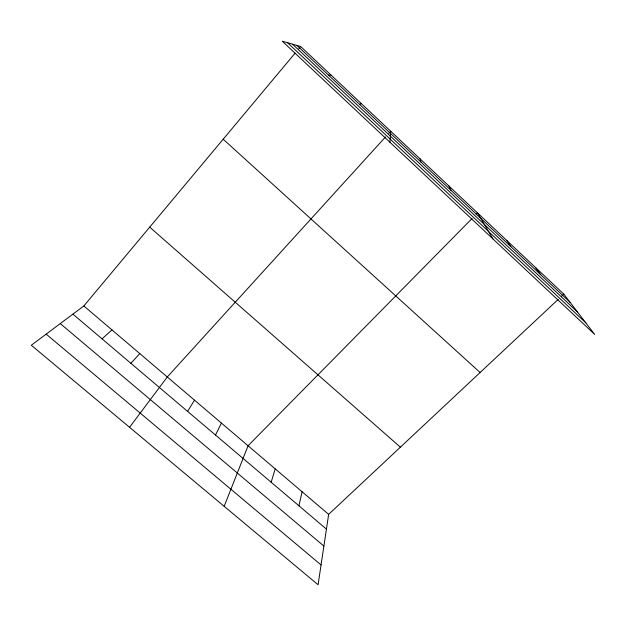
<?xml version="1.0" encoding="UTF-8"?>
<svg xmlns="http://www.w3.org/2000/svg" width="626" height="626" viewBox="0 0 626 626"><rect width="100%" height="100%" fill="white"/><g stroke="black" fill="none" stroke-linecap="round" stroke-linejoin="round"><path stroke-width="0.94" d="M389.935 142.243L390.71 131.233L388.762 133.377M558.228 299.353L328.65 514.361L318.086 584.762L31.3 345.239L83.845 305.965L295.112 53.147M298.954 505.808L302.076 491.739M271.168 482.247L275.213 468.874M224.178 506.34L248.06 445.759L472.074 218.482M215.493 435.039L221.416 423.082M187.604 411.392L194.49 400.155M129.559 427.308L167.275 376.993L385.506 136.953M298.813 48.718L300.668 46.504L563.815 294.118L594.7 334.44L282.31 41.238L300.668 46.504M130.897 363.307L139.77 353.573M476.175 214.327L477.544 212.942L492.991 238.975M561.718 296.082L563.815 294.118M102.069 338.862L111.96 329.894M359.731 104.511L361.061 103.337M328.525 75.151L331.052 75.089M46.167 334.127L321.06 564.957M60.268 323.587L323.892 546.083M72.906 314.135L326.436 529.111M83.845 305.965L328.65 514.361M149.708 227.144L400.39 447.175M223.185 139.215L480.111 372.517M296.912 45.424L570.184 302.436M292.53 44.164L577.579 312.092M287.584 42.748L585.889 322.93M535.402 267.388L540.739 274.744M506.653 240.329L510.918 246.699M448.944 186.032L451.033 190.374M420.007 158.793L420.985 162.111"/></g></svg>
